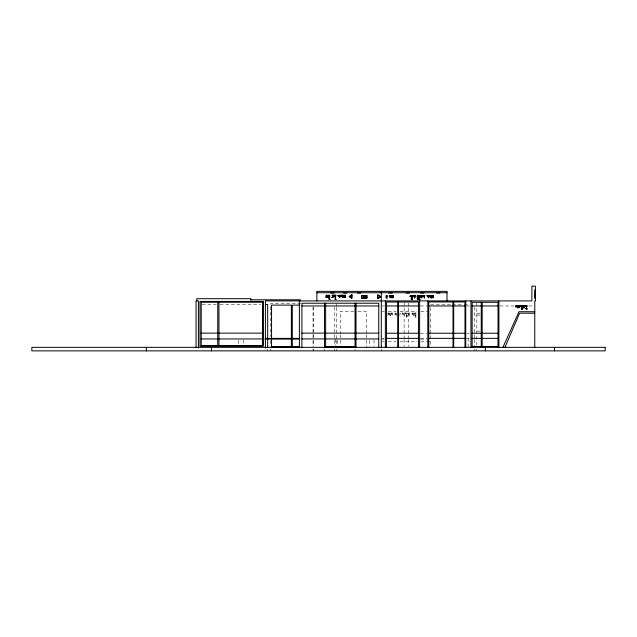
<?xml version="1.0" encoding="UTF-8"?>
<svg xmlns="http://www.w3.org/2000/svg" width="637" height="637" viewBox="0 0 637 637"><rect width="100%" height="100%" fill="white"/><g stroke="black" fill="none" stroke-linecap="round" stroke-linejoin="round"><path stroke-width="0.48" stroke-dasharray="3.19 2.39" d="M300.895 303.682L270.391 303.682L270.391 336.424M202.24 304.462L216.118 304.462M220.083 304.462L260.732 304.462M430.628 304.797L451.49 304.797M452.485 304.797L463.418 304.797M464.413 304.797L469.381 304.797M382.152 305.959L384.254 305.959M420.332 305.959L426.901 305.959M466.395 305.959L469.461 305.959M500.013 305.959L513.963 305.959M528.806 305.959L533.774 305.959M353.973 311.23L340.333 311.23L340.333 333.677M357.867 311.23L366.641 311.23L366.641 333.677M382.28 311.318L384.254 311.318M388.204 311.318L396.095 311.318M400.044 311.318L416.813 311.318M420.762 311.318L428.653 311.318M399.574 312.974L400.394 313.547L399.574 315.466M404.097 312.974L404.097 315.466M476.826 313.667L480.561 313.667M476.826 315.092L480.561 315.092M476.826 331.121L480.561 331.121M420.332 333.223L426.901 333.223M466.778 333.223L469.461 333.223M382.184 338.382L384.159 338.382M420.332 338.358L426.901 338.358M466.173 338.382L469.461 338.358M381.945 339.083L383.928 339.083M420.579 339.083L426.527 339.083M382.28 341.806L384.254 341.806M388.204 341.806L396.095 341.806M400.044 341.806L416.813 341.806M420.762 341.806L430.628 341.806M476.826 302.886L476.826 345.358M476.826 349.052L476.826 350.868M474.35 306.954L474.35 338.645M474.35 339.425L474.35 347.34M474.35 349.052L474.35 350.868M468.147 338.382L468.147 347.34M430.628 307.743L430.628 346.56M415.38 315.602L414.926 314.877L416.2 314.877L415.746 315.602L414.926 315.602L414.926 317.122L416.2 317.122L415.292 316.772L415.292 315.602M408.381 302.886L408.381 306.835M408.381 307.822L408.381 338.446M408.381 339.433L408.381 346.345M404.129 302.886L404.129 306.835M404.129 307.822L404.129 338.446M404.129 339.433L404.129 346.345M396.517 312.974L396.517 315.466M387.933 312.974L387.933 315.466M381.292 349.052L381.292 350.868M374.015 339.999L374.015 346.417M369.341 340.373L369.341 346.345M366.641 334.648L366.641 347.34M355.056 349.052L355.056 350.868M340.333 334.648L340.333 347.34M337.331 340.373L337.331 345.35M336.312 303.682L336.312 306.66M336.312 307.647L336.312 339.402M336.312 340.389L336.312 345.35M336.312 349.052L336.312 350.868M335.333 339.083L335.333 345.501M334.775 306.946L334.775 333.589M334.775 334.529L334.775 339.481M334.775 340.437L334.775 345.373M334.775 349.052L334.775 350.868M324.48 349.052L324.48 350.868M313.738 306.946L313.738 333.589M313.738 334.529L313.738 339.481M313.738 340.437L313.738 346.353M313.738 349.052L313.738 350.868M313.038 307.082L313.038 333.589M313.038 334.576L313.038 339.481M313.038 340.461L313.038 346.353M313.038 349.052L313.038 350.868M270.391 340.389L270.391 346.345M270.391 349.052L270.391 350.868M267.667 349.052L267.667 350.868M243.199 339.999L243.199 343.669M238.525 340.373L238.525 344.354M412.266 313.746L412.704 314.081L412.266 313.746M408.102 313.5L408.763 313.794L408.102 313.5M411.892 313.667L412.76 314.487L413.142 313.117L412.322 312.863L411.892 313.667M407.768 313.356C408.245 316.31 410.093 311.652 407.768 313.356M389.119 313.738L388.371 314.28L389 313.324L388.482 312.974L389.756 312.974L389.239 313.324L389.86 314.28L389.119 313.738M403.054 313.738L402.305 314.28L402.934 313.324L402.417 312.974L403.691 312.974L403.173 313.324L403.794 314.28L403.054 313.738M390.346 312.974L389.74 313.547L389.979 315.466L390.346 312.974M390.991 312.974L390.616 315.466L390.991 312.974M392.814 312.974L391.54 312.974L391.54 314.495L391.994 314.495L391.54 315.227L392.814 315.227L392.36 314.877L392.814 314.145L391.906 314.145L391.906 313.324L392.814 312.974M395.203 312.974L394.836 314.495L396.11 314.495L396.11 312.974L395.736 313.388L395.203 312.974M406.287 312.974L405.021 312.974L405.92 313.324L405.021 314.041L406.287 314.495L406.287 312.974M407.067 312.974L406.701 315.466L407.067 312.974M409.846 312.974L409.48 315.466L409.846 312.974M413.732 312.974L413.365 315.466L413.732 313.898L414.376 315.466L414.376 312.974L414.01 313.547L413.732 312.974M416.2 312.974L414.926 312.974L415.834 313.324L415.834 314.495L416.2 312.974M395.736 313.738L395.203 314.145L395.736 313.738M407.521 315.602L406.255 315.602L406.255 317.122L407.521 317.122L407.521 315.602M407.154 315.952L406.621 315.952L406.621 316.772L407.154 316.772L407.154 315.952"/><path stroke-width="0.96" d="M504.942 347.34L519.609 313.197L534.769 313.197M502.935 347.34L518.972 311.716L534.769 311.716M535.383 289.875L534.769 289.875L534.769 298.227L535.383 298.227M316.876 292.733L447.015 292.733M330.802 293.012L334.051 293.012M343.59 293.012L346.831 293.012M357.564 293.012L360.813 293.012M388.912 293.012L392.161 293.012M406.072 293.012L409.32 293.012M420.667 293.012L423.908 293.012M436.671 293.012L439.912 293.012M534.769 294.939L534.785 296.046M250.882 299.796L300.369 299.796L300.369 300.911M265.685 304.462L267.667 304.462L267.667 347.34M299.374 305.115L292.295 305.115L292.295 347.34M301.906 305.959L324.48 305.959M325.642 305.959L355.056 305.959M356.011 305.959L378.744 305.959M386.444 305.959L397.727 305.959M398.515 305.959L418.453 305.959M428.773 305.959L464.986 305.959M472.144 305.959L498.03 305.959M201.22 333.127L262.659 333.127M301.906 333.127L324.48 333.127M325.642 333.127L355.056 333.127M356.011 333.127L378.744 333.127M386.444 333.223L397.727 333.223M398.515 333.223L418.453 333.223M428.773 333.223L464.986 333.223M472.144 333.223L498.03 333.223M265.199 338.382L299.788 338.382M386.444 338.358L397.727 338.358M398.515 338.358L418.453 338.358M428.773 338.358L464.986 338.358M472.144 338.358L498.03 338.358M201.22 338.948L262.659 338.948M301.906 338.932L324.48 338.932M325.642 338.932L355.056 338.932M356.011 338.932L378.744 338.932M264.992 339.083L299.669 339.083M271.561 346.56L291.364 346.56M292.295 346.56L299.374 346.56M325.642 346.56L355.056 346.56M472.144 346.56L481.253 346.56M482.153 346.56L498.03 346.56M271.561 346.87L291.364 346.87M292.295 346.87L299.374 346.87M325.642 346.87L355.056 346.87M271.561 347.006L291.364 347.006M292.295 347.006L299.374 347.006M325.642 347.006L355.056 347.006M554.477 347.34L554.477 350.868M534.769 347.34L534.769 300.911L535.383 300.911L535.383 286.132L531.879 286.132L531.879 300.911L265.406 300.911L265.406 347.953M498.89 300.911L498.89 347.34M498.03 347.34L498.03 302.296L472.144 302.296L472.144 347.34M485.354 347.34L485.354 350.868M482.153 302.296L482.153 347.34M481.253 302.296L481.253 347.34M470.966 300.911L470.966 347.34M465.735 300.911L465.735 347.34M464.986 347.34L464.986 301.946L428.773 301.946L428.773 347.34M453.687 301.946L453.687 347.34M453.018 301.946L453.018 347.34M447.015 300.911L447.015 291.372L316.876 291.372L316.876 300.911M427.817 300.911L427.817 347.34M419.616 300.911L419.616 347.34M418.453 347.34L418.453 302.026L386.444 302.026L386.444 347.34M398.515 302.026L398.515 347.34M397.727 302.026L397.727 347.34M385.369 300.911L385.369 347.34M381.292 291.372L381.292 347.34M378.744 347.229L378.744 303.22L301.906 303.22L301.906 347.229M356.011 303.22L356.011 347.34M355.056 303.22L355.056 347.34M325.642 303.22L325.642 347.34M324.48 303.22L324.48 347.34M299.374 300.911L299.374 347.34M291.364 347.34L291.364 305.115L271.561 305.115L271.561 347.34M250.882 300.178L250.882 298.705L196.753 298.705L196.753 300.911M218.945 302.233L218.945 345.572M217.743 302.233L217.743 345.572M211.42 347.34L211.42 350.868M198.41 347.953L198.41 300.911L196.053 300.911L196.053 347.165M146.383 347.34L146.383 350.868M417.53 298.841L417.968 299.167L417.53 298.841M327.975 295.703L328.636 295.998L327.975 295.703M338.303 295.703L338.964 295.998L338.303 295.703M419.265 295.966L419.926 296.261L419.265 295.966M521.639 308.738L522.292 309.033L521.639 308.738M526.242 308.738L526.895 309.033L526.242 308.738M417.155 298.761L418.023 299.573L418.405 298.212L417.585 297.957L417.155 298.761M327.641 295.56L328.031 296.539L329.353 296.101L329.719 297.67L329.719 295.178L329.353 295.751L328.31 295.098L327.641 295.56M337.96 295.56C338.446 298.514 340.293 293.856 337.96 295.56M418.923 295.823C419.409 298.785 421.248 294.119 418.923 295.823M521.297 308.595C521.886 311.597 523.526 306.843 521.297 308.595M525.899 308.595C526.481 311.597 528.129 306.843 525.899 308.595M410.65 296.054L409.902 296.746L410.65 295.329L411.391 296.746L410.65 296.054M423.247 296.054L422.498 296.746L423.247 295.329L423.987 296.746L423.247 296.054M518.916 306.063L518.168 306.763L518.916 305.346L519.657 306.763L518.916 306.063M417.768 296.205L417.028 296.746L417.649 295.791L417.139 295.441L418.405 295.441L417.896 295.791L418.517 296.746L417.768 296.205M429.919 296.205L429.171 296.746L429.792 295.791L429.282 295.441L430.548 295.441L430.039 295.791L430.66 296.746L429.919 296.205M520.732 306.222L519.991 306.763L520.612 305.8L520.103 305.449L521.369 305.449L520.859 305.8L521.48 306.763L520.732 306.222M525.334 306.222L524.585 306.763L525.214 305.8L524.705 305.449L525.971 305.449L525.461 305.8L526.082 306.763L525.334 306.222M326.486 296.054L325.746 296.468L326.295 295.066L327.115 295.321L326.606 295.672L327.219 296.468L326.486 296.054M367.103 297.813L366.339 298.594L365.566 297.813L365.566 295.449L366.012 295.449L366.339 297.885L366.665 295.449L367.103 295.449L367.103 297.813M351.767 295.074L349.434 296.571L351.767 298.052L351.767 295.074M380.44 296.707L377.86 298.363L377.86 295.042L380.44 296.707M380.695 296.715L377.701 298.626L377.701 294.788L380.695 296.715M351.911 294.835L349.195 296.571L351.911 298.283L351.911 294.835M333.191 295.178L331.925 295.178L332.825 295.528L332.825 296.699L333.191 295.178M335.014 295.178L333.748 295.178L334.648 295.528L333.748 295.751L333.748 296.699L335.014 296.699L334.114 296.348L335.014 296.101L335.014 295.178M335.795 295.178L335.428 297.67L335.795 295.178M340.047 295.178L339.68 297.67L340.047 296.101L340.5 296.101L340.047 295.178M342.324 295.178L341.05 295.178L341.05 296.699L342.324 296.699L342.324 295.178M343.096 295.178L342.73 297.67L343.096 296.101L343.55 296.101L343.096 295.178M345.373 295.178L344.107 295.178L344.107 296.699L345.373 296.699L344.474 296.348L345.373 296.109L344.474 295.767L345.373 295.178M362.875 295.449L361.649 295.449L361.649 298.506L363.201 298.506L363.201 298.076L362.103 298.076L362.103 295.879L362.875 295.449M364.69 295.449L363.472 295.449L363.472 298.506L365.025 298.506L365.025 296.539L364.157 296.539L364.579 298.076L363.926 298.076L363.926 295.879L364.69 295.449M412.059 295.441L411.685 297.941L412.059 296.364L412.505 296.364L412.059 295.441M414.329 295.441L413.063 295.441L413.962 295.791L413.962 296.961L414.329 295.441M415.109 295.441L414.743 297.941L415.109 295.441M422.052 295.441L420.786 295.441L420.786 296.961L421.24 296.961L420.786 297.694L422.052 297.694L421.606 297.344L422.052 296.611L421.153 296.611L421.153 295.791L422.052 295.441M424.656 295.441L424.29 297.941L424.656 295.441M427.953 295.441L426.679 295.791L427.586 295.791L427.586 296.961L428.359 296.364L428.725 297.941L428.725 295.441L428.359 296.014L427.953 295.441M431.138 295.441L430.54 296.014L430.771 297.941L431.138 295.441M431.782 295.441L431.416 297.941L431.782 295.441M433.606 295.441L432.332 295.441L432.332 296.961L432.786 296.961L432.332 297.694L433.606 297.694L433.16 297.344L433.606 296.611L432.706 296.611L432.706 295.791L433.606 295.441M341.806 295.528L341.567 296.348L341.806 295.528M387.049 295.512L386.054 295.512L386.054 298.012L387.32 298.012L386.42 297.662L386.42 296.754L387.32 296.754L386.42 296.404L387.049 295.512M390.561 295.512L389.295 295.512L389.295 297.041L390.561 297.041L390.561 295.512M391.341 295.512L390.975 298.012L391.341 296.436L391.795 296.436L391.341 295.512M393.618 295.512L392.344 295.512L392.344 297.041L393.618 297.041L392.711 296.691L393.618 296.444L392.711 296.101L393.618 295.512M390.194 295.863L389.661 295.863L389.661 296.691L390.194 296.691L390.194 295.863M326.67 296.699L325.849 297.423L327.115 297.423L326.67 296.699M417.96 296.961L417.139 297.694L418.405 297.694L417.96 296.961M328.939 297.073L327.673 297.423L328.493 297.805L328.939 297.073M333.191 297.073L331.925 297.423L333.191 297.073M345.373 297.073L344.107 297.423L345.373 297.073M393.618 297.415L392.344 297.766L393.618 297.415M420.229 297.344L418.963 297.694L420.229 297.344M329.273 297.805L328.899 299.326L330.173 299.326L329.273 298.976L329.273 297.805M335.341 297.805L334.974 299.326L336.248 299.326L335.341 298.976L335.341 297.805M412.505 298.068L411.239 298.068L412.139 298.419L411.239 298.649L411.239 299.589L412.505 299.589L411.606 299.239L412.505 298.992L412.505 298.068M419.329 298.068L418.963 299.589L420.229 299.589L419.329 299.239L419.329 298.068M263.312 301.42L199.994 301.42L199.994 346.273L263.312 346.273L263.312 301.42M262.659 302.233L201.22 302.233L201.22 345.572L262.659 345.572L262.659 302.233M516.042 305.449L515.675 306.978L516.949 306.978L517.355 306.381L517.722 307.95L517.722 305.449L517.355 306.031L516.042 305.449M522.149 305.449L521.369 306.031L521.783 307.95L522.149 305.449M524.147 305.449L522.881 305.449L523.781 305.8L522.881 306.031L522.881 306.978L524.147 306.978L523.248 306.628L524.147 306.381L524.147 305.449M526.751 305.449L526.385 307.95L526.751 306.381L527.205 306.381L526.751 305.449M516.575 306.214L516.042 306.628L516.575 306.214M519.545 307.353L518.279 307.703L519.545 307.353M524.147 307.353L522.881 307.353L523.041 308.077L523.988 308.077L524.147 307.353M605.15 347.34L31.85 347.34L31.85 350.868L605.15 350.868L605.15 347.34"/></g></svg>
